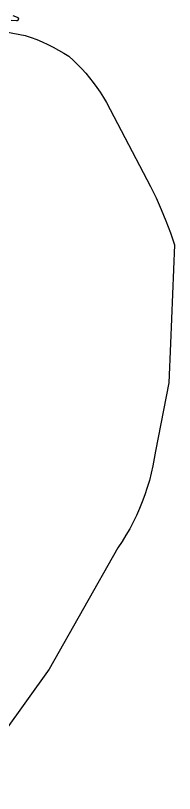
# Model space of a CAD drawing. Header units: millimetres. Extents: x 676447 to 689606, y 7455628 to 7463967.
# Drawn here: x 687744 to 687849, y 7461949 to 7462463 of the extents above; entities that cross this region are included whole.
import ezdxf

# ---------------------------------------------------------------- set-up
doc = ezdxf.new("R2010")
doc.units = ezdxf.units.MM
doc.header["$LTSCALE"] = 0.1
doc.header["$MEASUREMENT"] = 0
doc.layers.add('MUB_QUADRAS', color=7, linetype='Continuous')

msp = doc.modelspace()

# ---------------------------------------------------------------- linework, layer by layer
at = {"layer": 'MUB_QUADRAS', "linetype": 'Continuous'}
for points in [[(687742.35, 7462462.79), (687745.11, 7462461.78), (687745.15, 7462461.76), (687745.19, 7462461.74), (687745.23, 7462461.72), (687745.27, 7462461.7), (687745.31, 7462461.68), (687745.35, 7462461.65), (687745.39, 7462461.63), (687745.43, 7462461.6), (687745.46, 7462461.58), (687745.5, 7462461.55), (687745.53, 7462461.52), (687745.56, 7462461.49), (687745.6, 7462461.45), (687745.63, 7462461.42), (687745.66, 7462461.39), (687745.69, 7462461.35), (687745.71, 7462461.31), (687745.74, 7462461.28), (687745.76, 7462461.24), (687745.79, 7462461.2), (687745.81, 7462461.16), (687745.83, 7462461.12), (687745.85, 7462461.08), (687745.87, 7462461.03), (687745.88, 7462460.99), (687745.9, 7462460.95), (687745.91, 7462460.91), (687745.92, 7462460.86), (687745.93, 7462460.82), (687745.94, 7462460.77), (687745.95, 7462460.73), (687745.95, 7462460.68), (687745.96, 7462460.64), (687745.96, 7462460.59), (687745.96, 7462460.55), (687745.96, 7462460.5), (687745.96, 7462460.45), (687745.95, 7462460.41), (687745.95, 7462460.36), (687745.94, 7462460.32), (687745.93, 7462460.27), (687745.92, 7462460.23), (687745.91, 7462460.19), (687745.9, 7462460.14), (687745.88, 7462460.1), (687745.86, 7462460.06), (687745.85, 7462460.01), (687745.83, 7462459.97), (687745.81, 7462459.93), (687745.78, 7462459.89), (687745.76, 7462459.85), (687745.74, 7462459.82), (687745.71, 7462459.78), (687745.68, 7462459.74), (687745.65, 7462459.71), (687745.62, 7462459.67), (687745.59, 7462459.64), (687745.56, 7462459.61), (687745.53, 7462459.58), (687745.49, 7462459.55), (687745.46, 7462459.52), (687745.42, 7462459.49), (687745.38, 7462459.46), (687745.34, 7462459.44), (687745.31, 7462459.42), (687745.27, 7462459.39), (687745.22, 7462459.37), (687745.18, 7462459.35), (687745.14, 7462459.34), (687745.1, 7462459.32), (687745.06, 7462459.3), (687745.01, 7462459.29), (687744.97, 7462459.28), (687744.92, 7462459.27), (687744.88, 7462459.26), (687744.83, 7462459.25), (687744.79, 7462459.25), (687744.74, 7462459.24), (687741.26, 7462459.61)], [(687742.35, 7462462.79), (687745.11, 7462461.78), (687745.15, 7462461.76), (687745.19, 7462461.74), (687745.23, 7462461.72), (687745.27, 7462461.7), (687745.31, 7462461.68), (687745.35, 7462461.65), (687745.39, 7462461.63), (687745.43, 7462461.6), (687745.46, 7462461.58), (687745.5, 7462461.55), (687745.53, 7462461.52), (687745.56, 7462461.49), (687745.6, 7462461.45), (687745.63, 7462461.42), (687745.66, 7462461.39), (687745.69, 7462461.35), (687745.71, 7462461.31), (687745.74, 7462461.28), (687745.76, 7462461.24), (687745.79, 7462461.2), (687745.81, 7462461.16), (687745.83, 7462461.12), (687745.85, 7462461.08), (687745.87, 7462461.03), (687745.88, 7462460.99), (687745.9, 7462460.95), (687745.91, 7462460.91), (687745.92, 7462460.86), (687745.93, 7462460.82), (687745.94, 7462460.77), (687745.95, 7462460.73), (687745.95, 7462460.68), (687745.96, 7462460.64), (687745.96, 7462460.59), (687745.96, 7462460.55), (687745.96, 7462460.5), (687745.96, 7462460.45), (687745.95, 7462460.41), (687745.95, 7462460.36), (687745.94, 7462460.32), (687745.93, 7462460.27), (687745.92, 7462460.23), (687745.91, 7462460.19), (687745.9, 7462460.14), (687745.88, 7462460.1), (687745.86, 7462460.06), (687745.85, 7462460.01), (687745.83, 7462459.97), (687745.81, 7462459.93), (687745.78, 7462459.89), (687745.76, 7462459.85), (687745.74, 7462459.82), (687745.71, 7462459.78), (687745.68, 7462459.74), (687745.65, 7462459.71), (687745.62, 7462459.67), (687745.59, 7462459.64), (687745.56, 7462459.61), (687745.53, 7462459.58), (687745.49, 7462459.55), (687745.46, 7462459.52), (687745.42, 7462459.49), (687745.38, 7462459.46), (687745.34, 7462459.44), (687745.31, 7462459.42), (687745.27, 7462459.39), (687745.22, 7462459.37), (687745.18, 7462459.35), (687745.14, 7462459.34), (687745.1, 7462459.32), (687745.06, 7462459.3), (687745.01, 7462459.29), (687744.97, 7462459.28), (687744.92, 7462459.27), (687744.88, 7462459.26), (687744.83, 7462459.25), (687744.79, 7462459.25), (687744.74, 7462459.24), (687741.26, 7462459.61)], [(687710.85, 7462457.06), (687750.51, 7462449.58), (687754.31, 7462448.31), (687758.07, 7462446.92), (687761.78, 7462445.39), (687765.44, 7462443.73), (687769.03, 7462441.94), (687772.56, 7462440.03), (687776.02, 7462438), (687779.41, 7462435.85), (687782.32, 7462433.19), (687785.15, 7462430.44), (687787.89, 7462427.59), (687790.52, 7462424.66), (687793.06, 7462421.63), (687795.49, 7462418.53), (687797.81, 7462415.34), (687800.03, 7462412.07), (687802.14, 7462408.73), (687804.13, 7462405.33), (687833.34, 7462349.79), (687836.98, 7462342.32), (687840.38, 7462334.74), (687843.54, 7462327.05), (687846.46, 7462319.27), (687849.13, 7462311.4), (687846.5, 7462246.07), (687845.45, 7462220.21), (687836.5, 7462174.89), (687835.76, 7462170.02), (687834.84, 7462165.17), (687833.77, 7462160.36), (687832.54, 7462155.59), (687831.15, 7462150.86), (687829.6, 7462146.18), (687827.89, 7462141.55), (687826.03, 7462136.98), (687824.02, 7462132.48), (687821.85, 7462128.05), (687819.55, 7462123.7), (687817.09, 7462119.42), (687814.5, 7462115.23), (687811.76, 7462111.13), (687766.39, 7462031.01), (687707.3, 7461948.82)], [(687710.85, 7462457.06), (687750.51, 7462449.58), (687754.31, 7462448.31), (687758.07, 7462446.92), (687761.78, 7462445.39), (687765.44, 7462443.73), (687769.03, 7462441.94), (687772.56, 7462440.03), (687776.02, 7462438), (687779.41, 7462435.85), (687782.32, 7462433.19), (687785.15, 7462430.44), (687787.89, 7462427.59), (687790.52, 7462424.66), (687793.06, 7462421.63), (687795.49, 7462418.53), (687797.81, 7462415.34), (687800.03, 7462412.07), (687802.14, 7462408.73), (687804.13, 7462405.33), (687833.34, 7462349.79), (687836.98, 7462342.32), (687840.38, 7462334.74), (687843.54, 7462327.05), (687846.46, 7462319.27), (687849.13, 7462311.4), (687846.5, 7462246.07), (687845.45, 7462220.21), (687836.5, 7462174.89), (687835.76, 7462170.02), (687834.84, 7462165.17), (687833.77, 7462160.36), (687832.54, 7462155.59), (687831.15, 7462150.86), (687829.6, 7462146.18), (687827.89, 7462141.55), (687826.03, 7462136.98), (687824.02, 7462132.48), (687821.85, 7462128.05), (687819.55, 7462123.7), (687817.09, 7462119.42), (687814.5, 7462115.23), (687811.76, 7462111.13), (687766.39, 7462031.01), (687707.3, 7461948.82)]]:
    msp.add_lwpolyline(points, dxfattribs=at)

doc.saveas('drawing.dxf')
